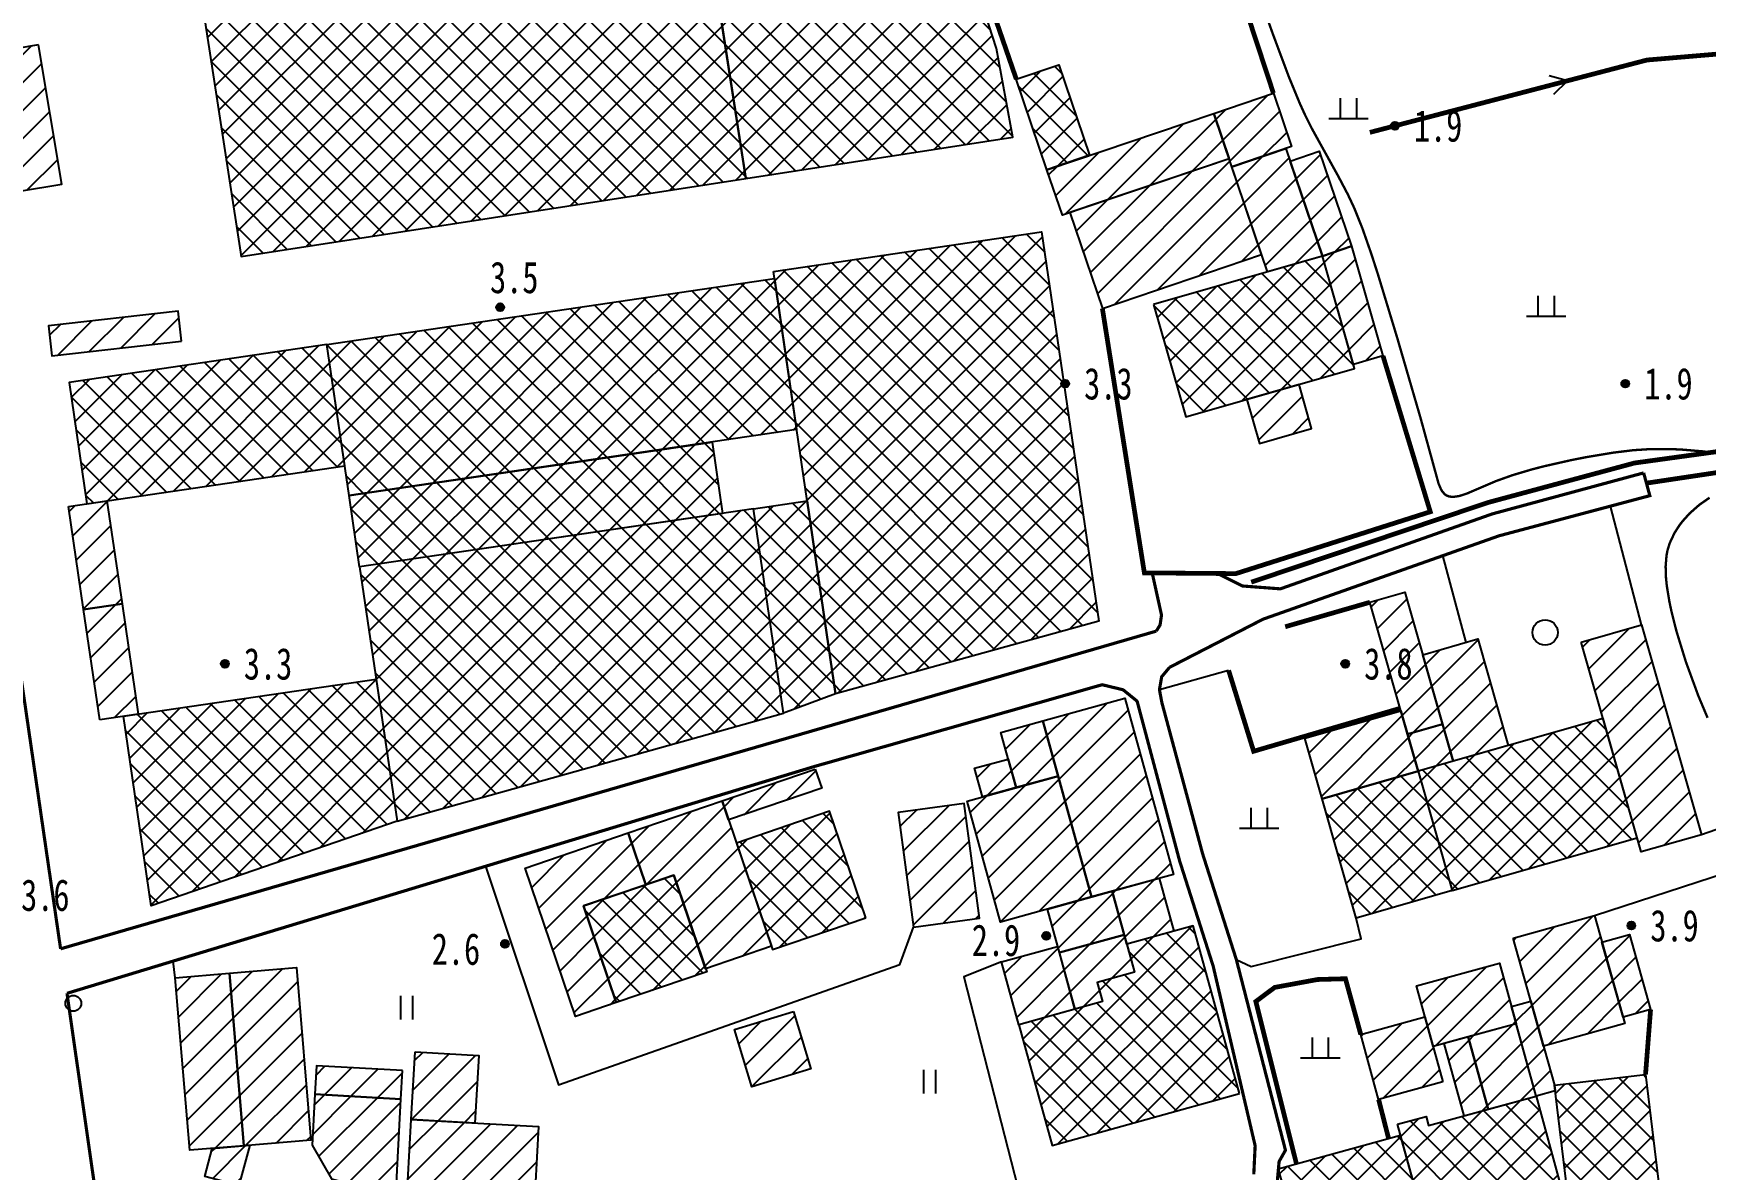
# Model space of a CAD drawing. Header units: metres. Extents: x 494039 to 619385, y 3351420 to 3402703.
# Drawn here: x 537686.2 to 537897.7, y 3373834 to 3373977.7 of the extents above; entities that cross this region are included whole.
import ezdxf
from ezdxf.enums import TextEntityAlignment as Align

# ---------------------------------------------------------------- set-up
doc = ezdxf.new("R2010")
doc.units = ezdxf.units.M
for name, pattern in [('2430', [0]), ('4430', [0]), ('9610', [0])]:
    doc.linetypes.add(name, pattern=pattern)
for name, color, linetype in [('220200', 130, 'Continuous'), ('261301', 141, 'Continuous'), ('310300', 8, 'Continuous'), ('310500', 8, 'Continuous'), ('380201', 8, '2430'), ('420500', 8, 'Continuous'), ('440300', 8, '4430'), ('510301', 8, 'Continuous'), ('720100', 8, 'Continuous'), ('810100', 8, '9610'), ('810302', 8, 'Continuous'), ('810501', 8, 'Continuous'), ('810600', 8, 'Continuous')]:
    doc.layers.add(name, color=color, linetype=linetype)
doc.layers.add('710101', color=8, linetype='Continuous', lineweight=0)
pattern_1 = [(45, (0, 0), (-1.767766953, 1.767766953), []), (135, (0, 0), (-1.767766953, -1.767766953), [])]
pattern_2 = [(45, (0, 0), (-1.767766953, 1.767766953), [])]

# ---------------------------------------------------------------- blocks, each defined once
blk = doc.blocks.new('gc170')
at = {"linetype": 'Continuous'}
blk.add_circle((0, 0), 0.5, dxfattribs=at)
blk = doc.blocks.new('gu')
at = {"flags": 128}
for points in [[(3.75, 0), (-3.75, 0)], [(2.71, -0.6), (3.75, 0), (3.75, 0), (2.71, 0.6)]]:
    blk.add_lwpolyline(points, dxfattribs=at)
blk = doc.blocks.new('p_point')
for radius in [0.25, 0.2, 0.15, 0.1, 0.05]:
    blk.add_circle((0, 0), radius)
blk.add_point((0, 0))
blk = doc.blocks.new('vm')
at = {"linetype": 'Continuous'}
for p, q in [((-0.5, 0), (-0.5, 1.3)), ((0.5, 1.3), (0.5, 0)), ((1.25, 0), (-1.25, 0))]:
    blk.add_line(p, q, dxfattribs=at)
blk = doc.blocks.new('v1')
blk.add_circle((0, 0), 0.8)
blk = doc.blocks.new('ve')
at = {"color": 0, "linetype": 'Continuous'}
for p, q in [((-0.4, 1.5), (-0.4, 0)), ((0.4, 0), (0.4, 1.5))]:
    blk.add_line(p, q, dxfattribs=at)
blk = doc.blocks.new('1-3&1-4')
at = {"layer": '310300', "linetype": 'Continuous'}
h = blk.add_hatch(dxfattribs=at)
h.set_pattern_fill('ANSI31', color=8, scale=20, style=0)
h.set_pattern_definition(pattern_2)
h.paths.add_polyline_path([(537686.9043, 3373976.284), (537675.8718, 3373974.4401), (537678.815, 3373956.83), (537689.8475, 3373958.6738)])
h = blk.add_hatch(dxfattribs=at)
h.set_pattern_fill('ANSI31', color=8, scale=20, style=0)
h.set_pattern_definition(pattern_2)
h.paths.add_polyline_path([(537843.0857, 3373970.1732), (537845.3696, 3373963.4238), (537837.8177, 3373960.8684), (537835.5338, 3373967.6178)])
h = blk.add_hatch(dxfattribs=at)
h.set_pattern_fill('ANSI31', color=8, scale=20, style=0)
h.set_pattern_definition(pattern_2)
h.paths.add_polyline_path([(537835.5338, 3373967.6178), (537837.478, 3373961.8722), (537816.3874, 3373954.7355), (537814.4432, 3373960.4812)])
h = blk.add_hatch(dxfattribs=at)
h.set_pattern_fill('ANSI31', color=8, scale=20, style=0)
h.set_pattern_definition(pattern_2)
h.paths.add_polyline_path([(537844.6631, 3373963.1847), (537849.2745, 3373949.5569), (537842.321, 3373947.56), (537837.8177, 3373960.8684)])
h = blk.add_hatch(dxfattribs=at)
h.set_pattern_fill('ANSI31', color=8, scale=20, style=0)
h.set_pattern_definition(pattern_2)
h.paths.add_polyline_path([(537845.2034, 3373961.588), (537848.8919, 3373962.8362), (537852.963, 3373950.805), (537849.2745, 3373949.5569)])
h = blk.add_hatch(dxfattribs=at)
h.set_pattern_fill('ANSI31', color=8, scale=20, style=0)
h.set_pattern_definition(pattern_2)
h.paths.add_polyline_path([(537817.3508, 3373955.0615), (537821.4537, 3373942.9363), (537841.5809, 3373949.7469), (537837.478, 3373961.8722)])
h = blk.add_hatch(dxfattribs=at)
h.set_pattern_fill('ANSI31', color=8, scale=20, style=0)
h.set_pattern_definition(pattern_2)
h.paths.add_polyline_path([(537849.2745, 3373949.5569), (537852.963, 3373950.805), (537856.9463, 3373936.9344), (537853.2076, 3373935.8607)])
h = blk.add_hatch(dxfattribs=at)
h.set_pattern_fill('ANSI31', color=8, scale=20, style=0)
h.set_pattern_definition(pattern_2)
h.paths.add_polyline_path([(537704.9802, 3373938.7923), (537704.5571, 3373942.5873), (537688.1575, 3373940.7587), (537688.5807, 3373936.9636)])
h = blk.add_hatch(dxfattribs=at)
h.set_pattern_fill('ANSI31', color=8, scale=20, style=0)
h.set_pattern_definition(pattern_2)
h.paths.add_polyline_path([(537839.7106, 3373931.4318), (537841.3056, 3373925.8775), (537847.9249, 3373927.7783), (537846.3298, 3373933.3327)])
h = blk.add_hatch(dxfattribs=at)
h.set_pattern_fill('ANSI31', color=8, scale=20, style=0)
h.set_pattern_definition(pattern_2)
h.paths.add_polyline_path([(537690.6619, 3373917.9005), (537695.5445, 3373918.6184), (537697.4593, 3373905.5957), (537692.5767, 3373904.8778)])
h = blk.add_hatch(dxfattribs=at)
h.set_pattern_fill('ANSI31', color=8, scale=20, style=0)
h.set_pattern_definition(pattern_2)
h.paths.add_polyline_path([(537694.629, 3373890.9195), (537692.5767, 3373904.8778), (537697.4593, 3373905.5957), (537699.5117, 3373891.6375)])
h = blk.add_hatch(dxfattribs=at)
h.set_pattern_fill('ANSI31', color=8, scale=20, style=0)
h.set_pattern_definition(pattern_2)
h.paths.add_polyline_path([(537855.301, 3373905.7834), (537859.7293, 3373907.0469), (537864.4907, 3373890.3593), (537860.0624, 3373889.0958)])
h = blk.add_hatch(dxfattribs=at)
h.set_pattern_fill('ANSI31', color=8, scale=20, style=0)
h.set_pattern_definition(pattern_2)
h.paths.add_polyline_path([(537882.016, 3373900.7553), (537889.6469, 3373902.9326), (537897.2224, 3373876.3823), (537889.5915, 3373874.205)])
h = blk.add_hatch(dxfattribs=at)
h.set_pattern_fill('ANSI31', color=8, scale=20, style=0)
h.set_pattern_definition(pattern_2)
h.paths.add_polyline_path([(537861.982, 3373899.1516), (537868.9539, 3373901.1409), (537872.801, 3373887.6579), (537865.8291, 3373885.6687)])
h = blk.add_hatch(dxfattribs=at)
h.set_pattern_fill('ANSI31', color=8, scale=20, style=0)
h.set_pattern_definition(pattern_2)
h.paths.add_polyline_path([(537820.0559, 3373868.5099), (537813.9166, 3373890.7759), (537824.3041, 3373893.64), (537830.4433, 3373871.3739)])
h = blk.add_hatch(dxfattribs=at)
h.set_pattern_fill('ANSI31', color=8, scale=20, style=0)
h.set_pattern_definition(pattern_2)
h.paths.add_polyline_path([(537810.548, 3373882.3385), (537808.6239, 3373889.3166), (537813.9166, 3373890.7759), (537815.8406, 3373883.7978)])
h = blk.add_hatch(dxfattribs=at)
h.set_pattern_fill('ANSI31', color=8, scale=20, style=0)
h.set_pattern_definition(pattern_2)
h.paths.add_polyline_path([(537849.2348, 3373880.9339), (537847.0543, 3373888.5761), (537859.2203, 3373892.0474), (537861.4008, 3373884.4052)])
h = blk.add_hatch(dxfattribs=at)
h.set_pattern_fill('ANSI31', color=8, scale=20, style=0)
h.set_pattern_definition(pattern_2)
h.paths.add_polyline_path([(537865.8291, 3373885.6687), (537861.4008, 3373884.4052), (537860.0624, 3373889.0958), (537864.4907, 3373890.3593)])
h = blk.add_hatch(dxfattribs=at)
h.set_pattern_fill('ANSI31', color=8, scale=20, style=0)
h.set_pattern_definition(pattern_2)
h.paths.add_polyline_path([(537785.1416, 3373884.6572), (537785.9586, 3373882.2551), (537774.1739, 3373878.2468), (537773.3569, 3373880.6489)])
h = blk.add_hatch(dxfattribs=at)
h.set_pattern_fill('ANSI31', color=8, scale=20, style=0)
h.set_pattern_definition(pattern_2)
h.paths.add_polyline_path([(537810.548, 3373882.3385), (537806.2897, 3373881.1644), (537805.291, 3373884.7864), (537809.5493, 3373885.9605)])
h = blk.add_hatch(dxfattribs=at)
h.set_pattern_fill('ANSI31', color=8, scale=20, style=0)
h.set_pattern_definition(pattern_2)
h.paths.add_polyline_path([(537820.0559, 3373868.5099), (537808.5534, 3373865.3384), (537804.3382, 3373880.6264), (537815.8406, 3373883.7978)])
h = blk.add_hatch(dxfattribs=at)
h.set_pattern_fill('ANSI31', color=8, scale=20, style=0)
h.set_pattern_definition(pattern_2)
h.paths.add_polyline_path([(537779.6074, 3373862.2719), (537771.2695, 3373859.436), (537767.2449, 3373871.2686), (537763.7068, 3373870.0652), (537761.4809, 3373876.6095), (537773.3569, 3373880.6489)])
h = blk.add_hatch(dxfattribs=at)
h.set_pattern_fill('ANSI31', color=8, scale=20, style=0)
h.set_pattern_definition(pattern_2)
h.paths.add_polyline_path([(537797.5607, 3373864.6993), (537805.9129, 3373865.8242), (537803.9588, 3373880.3324), (537795.6066, 3373879.2075)])
h = blk.add_hatch(dxfattribs=at)
h.set_pattern_fill('ANSI31', color=8, scale=20, style=0)
h.set_pattern_definition(pattern_2)
h.paths.add_polyline_path([(537759.9691, 3373855.1477), (537754.8182, 3373853.3958), (537748.4322, 3373872.1713), (537761.4809, 3373876.6095), (537763.7068, 3373870.0652), (537755.8089, 3373867.3789)])
h = blk.add_hatch(dxfattribs=at)
h.set_pattern_fill('ANSI31', color=8, scale=20, style=0)
h.set_pattern_definition(pattern_2)
h.paths.add_polyline_path([(537822.6861, 3373869.2351), (537828.629, 3373870.8737), (537830.4784, 3373864.1662), (537824.5355, 3373862.5276)])
h = blk.add_hatch(dxfattribs=at)
h.set_pattern_fill('ANSI31', color=8, scale=20, style=0)
h.set_pattern_definition(pattern_2)
h.paths.add_polyline_path([(537814.4972, 3373866.9772), (537822.6861, 3373869.2351), (537824.2043, 3373863.7289), (537816.0154, 3373861.471)])
h = blk.add_hatch(dxfattribs=at)
h.set_pattern_fill('ANSI31', color=8, scale=20, style=0)
h.set_pattern_definition(pattern_2)
h.paths.add_polyline_path([(537873.4242, 3373863.2936), (537883.696, 3373866.1804), (537887.5347, 3373852.5212), (537877.263, 3373849.6344)])
h = blk.add_hatch(dxfattribs=at)
h.set_pattern_fill('ANSI31', color=8, scale=20, style=0)
h.set_pattern_definition(pattern_2)
h.paths.add_polyline_path([(537825.5081, 3373859.0002), (537820.8098, 3373857.7048), (537821.4793, 3373855.2766), (537817.9887, 3373854.3142), (537816.0154, 3373861.471), (537824.2043, 3373863.7289)])
h = blk.add_hatch(dxfattribs=at)
h.set_pattern_fill('ANSI31', color=8, scale=20, style=0)
h.set_pattern_definition(pattern_2)
h.paths.add_polyline_path([(537884.6462, 3373862.7993), (537888.1292, 3373863.7782), (537890.7956, 3373854.2902), (537887.3126, 3373853.3113)])
h = blk.add_hatch(dxfattribs=at)
h.set_pattern_fill('ANSI31', color=8, scale=20, style=0)
h.set_pattern_definition(pattern_2)
h.paths.add_polyline_path([(537817.9887, 3373854.3142), (537810.8776, 3373852.3535), (537808.6849, 3373860.3058), (537815.796, 3373862.2665)])
h = blk.add_hatch(dxfattribs=at)
h.set_pattern_fill('ANSI31', color=8, scale=20, style=0)
h.set_pattern_definition(pattern_2)
h.paths.add_polyline_path([(537704.1852, 3373858.2894), (537711.0486, 3373858.8627), (537712.8707, 3373837.0515), (537706.0072, 3373836.4781)])
h = blk.add_hatch(dxfattribs=at)
h.set_pattern_fill('ANSI31', color=8, scale=20, style=0)
h.set_pattern_definition(pattern_2)
h.paths.add_polyline_path([(537711.0486, 3373858.8627), (537719.5296, 3373859.5712), (537721.3517, 3373837.7599), (537712.8707, 3373837.0515)])
h = blk.add_hatch(dxfattribs=at)
h.set_pattern_fill('ANSI31', color=8, scale=20, style=0)
h.set_pattern_definition(pattern_2)
h.paths.add_polyline_path([(537863.2884, 3373849.5946), (537861.1819, 3373857.2551), (537871.6815, 3373860.1423), (537873.788, 3373852.4819)])
h = blk.add_hatch(dxfattribs=at)
h.set_pattern_fill('ANSI31', color=8, scale=20, style=0)
h.set_pattern_definition(pattern_2)
h.paths.add_polyline_path([(537873.1854, 3373854.6731), (537875.656, 3373855.3525), (537878.6521, 3373844.6914), (537878.735, 3373844.0021), (537876.3037, 3373843.3335)])
h = blk.add_hatch(dxfattribs=at)
h.set_pattern_fill('ANSI31', color=8, scale=20, style=0)
h.set_pattern_definition(pattern_2)
h.paths.add_polyline_path([(537782.3919, 3373854.0116), (537784.5949, 3373846.788), (537777.1295, 3373844.5113), (537774.9265, 3373851.7349)])
h = blk.add_hatch(dxfattribs=at)
h.set_pattern_fill('ANSI31', color=8, scale=20, style=0)
h.set_pattern_definition(pattern_2)
h.paths.add_polyline_path([(537864.517, 3373845.1267), (537856.3981, 3373842.8941), (537854.1401, 3373851.1053), (537862.2591, 3373853.3379)])
h = blk.add_hatch(dxfattribs=at)
h.set_pattern_fill('ANSI31', color=8, scale=20, style=0)
h.set_pattern_definition(pattern_2)
h.paths.add_polyline_path([(537864.6431, 3373849.9671), (537867.1588, 3373840.8188), (537870.2421, 3373841.6667), (537867.7264, 3373850.815)])
h = blk.add_hatch(dxfattribs=at)
h.set_pattern_fill('ANSI31', color=8, scale=20, style=0)
h.set_pattern_definition(pattern_2)
h.paths.add_polyline_path([(537873.788, 3373852.4819), (537867.7264, 3373850.815), (537870.2421, 3373841.6667), (537876.3037, 3373843.3335)])
h = blk.add_hatch(dxfattribs=at)
h.set_pattern_fill('ANSI31', color=8, scale=20, style=0)
h.set_pattern_definition(pattern_2)
h.paths.add_polyline_path([(537734.5112, 3373848.9094), (537742.561, 3373848.4651), (537742.089, 3373839.914), (537734.0392, 3373840.3583)])
h = blk.add_hatch(dxfattribs=at)
h.set_pattern_fill('ANSI31', color=8, scale=20, style=0)
h.set_pattern_definition(pattern_2)
h.paths.add_polyline_path([(537732.9202, 3373846.5532), (537722.0546, 3373847.1529), (537721.856, 3373843.5545), (537732.7216, 3373842.9548)])
h = blk.add_hatch(dxfattribs=at)
h.set_pattern_fill('ANSI31', color=8, scale=20, style=0)
h.set_pattern_definition(pattern_2)
h.paths.add_polyline_path([(537721.5008, 3373837.1201), (537723.9371, 3373832.8784), (537732.0629, 3373830.6868), (537732.7216, 3373842.9548), (537721.856, 3373843.5545)])
h = blk.add_hatch(dxfattribs=at)
h.set_pattern_fill('ANSI31', color=8, scale=20, style=0)
h.set_pattern_definition(pattern_2)
h.paths.add_polyline_path([(537733.6112, 3373832.6034), (537734.0392, 3373840.3583), (537750.1241, 3373839.4705), (537749.6961, 3373831.7156)])
h = blk.add_hatch(dxfattribs=at)
h.set_pattern_fill('ANSI31', color=8, scale=20, style=0)
h.set_pattern_definition(pattern_2)
h.paths.add_polyline_path([(537708.8631, 3373836.7167), (537713.6213, 3373837.1142), (537712.2437, 3373832.0061), (537707.908, 3373833.1754)])
at = {"layer": '310500', "linetype": 'Continuous'}
h = blk.add_hatch(dxfattribs=at)
h.set_pattern_fill('ANSI37', color=8, scale=20, style=0)
h.set_pattern_definition(pattern_1)
h.paths.add_polyline_path([(537776.3443, 3373959.372), (537810.1223, 3373964.5959), (537808.0673, 3373975.8224), (537800.2524, 3373999.9417), (537770.7751, 3373995.3829)])
h = blk.add_hatch(dxfattribs=at)
h.set_pattern_fill('ANSI37', color=8, scale=20, style=0)
h.set_pattern_definition(pattern_1)
h.paths.add_polyline_path([(537771.3942, 3373991.3796), (537707.5655, 3373981.5082), (537712.5157, 3373949.5006), (537776.3443, 3373959.372)])
h = blk.add_hatch(dxfattribs=at)
h.set_pattern_fill('ANSI37', color=8, scale=20, style=0)
h.set_pattern_definition(pattern_1)
h.paths.add_polyline_path([(537819.8426, 3373962.3082), (537814.4432, 3373960.4812), (537810.5635, 3373971.9469), (537815.9628, 3373973.7739)])
h = blk.add_hatch(dxfattribs=at)
h.set_pattern_fill('ANSI37', color=8, scale=20, style=0)
h.set_pattern_definition(pattern_1)
h.paths.add_polyline_path([(537779.8393, 3373947.6306), (537813.7521, 3373952.6169), (537820.9896, 3373903.3939), (537787.6927, 3373894.2182)])
h = blk.add_hatch(dxfattribs=at)
h.set_pattern_fill('ANSI37', color=8, scale=20, style=0)
h.set_pattern_definition(pattern_1)
h.paths.add_polyline_path([(537827.9346, 3373943.4286), (537832.0144, 3373929.2217), (537853.3543, 3373935.3499), (537849.2745, 3373949.5569)])
h = blk.add_hatch(dxfattribs=at)
h.set_pattern_fill('ANSI37', color=8, scale=20, style=0)
h.set_pattern_definition(pattern_1)
h.paths.add_polyline_path([(537779.9743, 3373946.7119), (537782.7819, 3373927.6176), (537726.1784, 3373919.2949), (537723.3708, 3373938.3892)])
h = blk.add_hatch(dxfattribs=at)
h.set_pattern_fill('ANSI37', color=8, scale=20, style=0)
h.set_pattern_definition(pattern_1)
h.paths.add_polyline_path([(537723.3708, 3373938.3892), (537690.7431, 3373933.5918), (537692.9997, 3373918.2443), (537725.6275, 3373923.0417)])
h = blk.add_hatch(dxfattribs=at)
h.set_pattern_fill('ANSI37', color=8, scale=20, style=0)
h.set_pattern_definition(pattern_1)
h.paths.add_polyline_path([(537727.505, 3373910.2725), (537726.1784, 3373919.2949), (537772.0906, 3373926.0456), (537773.4172, 3373917.0232)])
h = blk.add_hatch(dxfattribs=at)
h.set_pattern_fill('ANSI37', color=8, scale=20, style=0)
h.set_pattern_definition(pattern_1)
h.paths.add_polyline_path([(537777.3254, 3373917.5978), (537784.1085, 3373918.5951), (537787.6927, 3373894.2182), (537781.1262, 3373891.748)])
h = blk.add_hatch(dxfattribs=at)
h.set_pattern_fill('ANSI37', color=8, scale=20, style=0)
h.set_pattern_definition(pattern_1)
h.paths.add_polyline_path([(537732.2348, 3373878.1042), (537781.1262, 3373891.748), (537777.3254, 3373917.5978), (537727.505, 3373910.2725)])
h = blk.add_hatch(dxfattribs=at)
h.set_pattern_fill('ANSI37', color=8, scale=20, style=0)
h.set_pattern_definition(pattern_1)
h.paths.add_polyline_path([(537732.2348, 3373878.1042), (537701.1447, 3373867.3973), (537697.6215, 3373891.3595), (537729.5946, 3373896.0607)])
h = blk.add_hatch(dxfattribs=at)
h.set_pattern_fill('ANSI37', color=8, scale=20, style=0)
h.set_pattern_definition(pattern_1)
h.paths.add_polyline_path([(537889.083, 3373875.9871), (537884.7779, 3373891.0753), (537861.4008, 3373884.4052), (537865.7059, 3373869.317)])
h = blk.add_hatch(dxfattribs=at)
h.set_pattern_fill('ANSI37', color=8, scale=20, style=0)
h.set_pattern_definition(pattern_1)
h.paths.add_polyline_path([(537853.5399, 3373865.8457), (537849.2348, 3373880.9339), (537861.4008, 3373884.4052), (537865.7059, 3373869.317)])
h = blk.add_hatch(dxfattribs=at)
h.set_pattern_fill('ANSI37', color=8, scale=20, style=0)
h.set_pattern_definition(pattern_1)
h.paths.add_polyline_path([(537791.5277, 3373865.8817), (537786.9492, 3373879.3426), (537775.1645, 3373875.3343), (537779.7429, 3373861.8734)])
h = blk.add_hatch(dxfattribs=at)
h.set_pattern_fill('ANSI37', color=8, scale=20, style=0)
h.set_pattern_definition(pattern_1)
h.paths.add_polyline_path([(537759.9691, 3373855.1477), (537755.8089, 3373867.3789), (537767.2449, 3373871.2686), (537771.4051, 3373859.0374)])
h = blk.add_hatch(dxfattribs=at)
h.set_pattern_fill('ANSI37', color=8, scale=20, style=0)
h.set_pattern_definition(pattern_1)
h.paths.add_polyline_path([(537838.7942, 3373843.636), (537832.946, 3373864.8465), (537824.5355, 3373862.5276), (537825.5081, 3373859.0002), (537820.8098, 3373857.7048), (537821.4793, 3373855.2766), (537810.8776, 3373852.3535), (537815.0837, 3373837.0985)])
h = blk.add_hatch(dxfattribs=at)
h.set_pattern_fill('ANSI37', color=8, scale=20, style=0)
h.set_pattern_definition(pattern_1)
h.paths.add_polyline_path([(537878.6521, 3373844.6914), (537890.1576, 3373846.0748), (537891.9573, 3373831.1061), (537880.4519, 3373829.7227)])
h = blk.add_hatch(dxfattribs=at)
h.set_pattern_fill('ANSI37', color=8, scale=20, style=0)
h.set_pattern_definition(pattern_1)
h.paths.add_polyline_path([(537858.7909, 3373839.7562), (537862.4028, 3373840.7494), (537862.7194, 3373839.598), (537876.3037, 3373843.3335), (537880.7668, 3373827.1036), (537863.5706, 3373822.3749)])
h = blk.add_hatch(dxfattribs=at)
h.set_pattern_fill('ANSI37', color=8, scale=20, style=0)
h.set_pattern_definition(pattern_1)
h.paths.add_polyline_path([(537863.5706, 3373822.3749), (537859.1745, 3373838.3612), (537843.695, 3373834.1046), (537848.0911, 3373818.1182)])
at = {"layer": '220200', "color": 141, "linetype": 'Continuous', "const_width": 0.6, "flags": 128}
for points, elevation in [([(537855.2856, 3373965.2083), (537890.3305, 3373974.3611), (537899.8297, 3373975.164)], 1.8439), ([(537840.2768, 3373908.324), (537870.2154, 3373918.3933), (537888.7607, 3373923.3963), (537967.0606, 3373934.1951)], 1.9177)]:
    blk.add_lwpolyline(points, dxfattribs=dict(at, elevation=elevation))
at = {"layer": '310300', "color": 8, "linetype": 'Continuous', "flags": 128}
for points, elevation in [([(537686.9043, 3373976.284), (537675.8718, 3373974.4401), (537678.815, 3373956.83), (537689.8475, 3373958.6738)], 5.8096), ([(537843.0857, 3373970.1732), (537845.3696, 3373963.4238), (537837.8177, 3373960.8684), (537835.5338, 3373967.6178)], 7.0607), ([(537835.5338, 3373967.6178), (537837.478, 3373961.8722), (537816.3874, 3373954.7355), (537814.4432, 3373960.4812)], 7.9178), ([(537844.6631, 3373963.1847), (537849.2745, 3373949.5569), (537842.321, 3373947.56), (537837.8177, 3373960.8684)], 7.0607), ([(537845.2034, 3373961.588), (537848.8919, 3373962.8362), (537852.963, 3373950.805), (537849.2745, 3373949.5569)], 4.4303), ([(537817.3508, 3373955.0615), (537821.4537, 3373942.9363), (537841.5809, 3373949.7469), (537837.478, 3373961.8722)], 7.9178), ([(537849.2745, 3373949.5569), (537852.963, 3373950.805), (537856.9463, 3373936.9344), (537853.2076, 3373935.8607)], 4.4303), ([(537839.7106, 3373931.4318), (537841.3056, 3373925.8775), (537847.9249, 3373927.7783), (537846.3298, 3373933.3327)], 6.743), ([(537690.6619, 3373917.9005), (537695.5445, 3373918.6184), (537697.4593, 3373905.5957), (537692.5767, 3373904.8778)], 11.5236), ([(537694.629, 3373890.9195), (537692.5767, 3373904.8778), (537697.4593, 3373905.5957), (537699.5117, 3373891.6375)], 11.5236), ([(537855.301, 3373905.7834), (537859.7293, 3373907.0469), (537864.4907, 3373890.3593), (537860.0624, 3373889.0958)], 8.2077), ([(537882.016, 3373900.7553), (537889.6469, 3373902.9326), (537897.2224, 3373876.3823), (537889.5915, 3373874.205)], 8.9128), ([(537861.982, 3373899.1516), (537868.9539, 3373901.1409), (537872.801, 3373887.6579), (537865.8291, 3373885.6687)], 6.5526), ([(537820.0559, 3373868.5099), (537813.9166, 3373890.7759), (537824.3041, 3373893.64), (537830.4433, 3373871.3739)], 9.3434), ([(537810.548, 3373882.3385), (537808.6239, 3373889.3166), (537813.9166, 3373890.7759), (537815.8406, 3373883.7978)], 8.1317), ([(537849.2348, 3373880.9339), (537847.0543, 3373888.5761), (537859.2203, 3373892.0474), (537861.4008, 3373884.4052)], 8.2077), ([(537865.8291, 3373885.6687), (537861.4008, 3373884.4052), (537860.0624, 3373889.0958), (537864.4907, 3373890.3593)], 8.2077), ([(537785.1416, 3373884.6572), (537785.9586, 3373882.2551), (537774.1739, 3373878.2468), (537773.3569, 3373880.6489)], 5.7968), ([(537810.548, 3373882.3385), (537806.2897, 3373881.1644), (537805.291, 3373884.7864), (537809.5493, 3373885.9605)], 4.6737), ([(537820.0559, 3373868.5099), (537808.5534, 3373865.3384), (537804.3382, 3373880.6264), (537815.8406, 3373883.7978)], 8.1317), ([(537779.6074, 3373862.2719), (537771.2695, 3373859.436), (537767.2449, 3373871.2686), (537763.7068, 3373870.0652), (537761.4809, 3373876.6095), (537773.3569, 3373880.6489)], 6.3633), ([(537797.5607, 3373864.6993), (537805.9129, 3373865.8242), (537803.9588, 3373880.3324), (537795.6066, 3373879.2075)], 5.2057), ([(537759.9691, 3373855.1477), (537754.8182, 3373853.3958), (537748.4322, 3373872.1713), (537761.4809, 3373876.6095), (537763.7068, 3373870.0652), (537755.8089, 3373867.3789)], 7.3238), ([(537822.6861, 3373869.2351), (537828.629, 3373870.8737), (537830.4784, 3373864.1662), (537824.5355, 3373862.5276)], 6.5272), ([(537814.4972, 3373866.9772), (537822.6861, 3373869.2351), (537824.2043, 3373863.7289), (537816.0154, 3373861.471)], 9.3434), ([(537873.4242, 3373863.2936), (537883.696, 3373866.1804), (537887.5347, 3373852.5212), (537877.263, 3373849.6344)], 6.903), ([(537825.5081, 3373859.0002), (537820.8098, 3373857.7048), (537821.4793, 3373855.2766), (537817.9887, 3373854.3142), (537816.0154, 3373861.471), (537824.2043, 3373863.7289)], 9.3434), ([(537884.6462, 3373862.7993), (537888.1292, 3373863.7782), (537890.7956, 3373854.2902), (537887.3126, 3373853.3113)], 6.903), ([(537817.9887, 3373854.3142), (537810.8776, 3373852.3535), (537808.6849, 3373860.3058), (537815.796, 3373862.2665)], 5.2564), ([(537711.0486, 3373858.8627), (537719.5296, 3373859.5712), (537721.3517, 3373837.7599), (537712.8707, 3373837.0515)], 7.4005), ([(537863.2884, 3373849.5946), (537861.1819, 3373857.2551), (537871.6815, 3373860.1423), (537873.788, 3373852.4819)], 8.4793), ([(537873.1854, 3373854.6731), (537875.656, 3373855.3525), (537878.6521, 3373844.6914), (537878.735, 3373844.0021), (537876.3037, 3373843.3335)], 6.903), ([(537782.3919, 3373854.0116), (537784.5949, 3373846.788), (537777.1295, 3373844.5113), (537774.9265, 3373851.7349)], 6.1937), ([(537864.517, 3373845.1267), (537856.3981, 3373842.8941), (537854.1401, 3373851.1053), (537862.2591, 3373853.3379)], 7.9621), ([(537864.6431, 3373849.9671), (537867.1588, 3373840.8188), (537870.2421, 3373841.6667), (537867.7264, 3373850.815)], 10.3758), ([(537873.788, 3373852.4819), (537867.7264, 3373850.815), (537870.2421, 3373841.6667), (537876.3037, 3373843.3335)], 12.2968), ([(537734.5112, 3373848.9094), (537742.561, 3373848.4651), (537742.089, 3373839.914), (537734.0392, 3373840.3583)], 8.4842), ([(537732.9202, 3373846.5532), (537722.0546, 3373847.1529), (537721.856, 3373843.5545), (537732.7216, 3373842.9548)], 8.3364), ([(537721.5008, 3373837.1201), (537723.9371, 3373832.8784), (537732.0629, 3373830.6868), (537732.7216, 3373842.9548), (537721.856, 3373843.5545)], 8.3364), ([(537733.6112, 3373832.6034), (537734.0392, 3373840.3583), (537750.1241, 3373839.4705), (537749.6961, 3373831.7156)], 8.4842), ([(537708.8631, 3373836.7167), (537713.6213, 3373837.1142), (537712.2437, 3373832.0061), (537707.908, 3373833.1754)], 7.1493)]:
    blk.add_lwpolyline(points, close=True, dxfattribs=dict(at, elevation=elevation))
for points in [[(537704.9802, 3373938.7923), (537704.5571, 3373942.5873), (537688.1575, 3373940.7587), (537688.5807, 3373936.9636)], [(537704.1852, 3373858.2894), (537711.0486, 3373858.8627), (537712.8707, 3373837.0515), (537706.0072, 3373836.4781)]]:
    blk.add_lwpolyline(points, close=True, dxfattribs=at)
at = {"layer": '310500', "color": 8, "linetype": 'Continuous', "flags": 128}
for points, elevation in [([(537776.3443, 3373959.372), (537810.1223, 3373964.5959), (537808.0673, 3373975.8224), (537800.2524, 3373999.9417), (537770.7751, 3373995.3829)], 37.4238), ([(537771.3942, 3373991.3796), (537707.5655, 3373981.5082), (537712.5157, 3373949.5006), (537776.3443, 3373959.372)], 28.8824), ([(537819.8426, 3373962.3082), (537814.4432, 3373960.4812), (537810.5635, 3373971.9469), (537815.9628, 3373973.7739)], 18.7252), ([(537779.8393, 3373947.6306), (537813.7521, 3373952.6169), (537820.9896, 3373903.3939), (537787.6927, 3373894.2182)], 28.9957), ([(537827.9346, 3373943.4286), (537832.0144, 3373929.2217), (537853.3543, 3373935.3499), (537849.2745, 3373949.5569)], 20.831), ([(537723.3708, 3373938.3892), (537690.7431, 3373933.5918), (537692.9997, 3373918.2443), (537725.6275, 3373923.0417)], 22.8826), ([(537727.505, 3373910.2725), (537726.1784, 3373919.2949), (537772.0906, 3373926.0456), (537773.4172, 3373917.0232)], 23.4984), ([(537777.3254, 3373917.5978), (537784.1085, 3373918.5951), (537787.6927, 3373894.2182), (537781.1262, 3373891.748)], 23.4984), ([(537732.2348, 3373878.1042), (537781.1262, 3373891.748), (537777.3254, 3373917.5978), (537727.505, 3373910.2725)], 23.4984), ([(537732.2348, 3373878.1042), (537701.1447, 3373867.3973), (537697.6215, 3373891.3595), (537729.5946, 3373896.0607)], 27.4883), ([(537889.083, 3373875.9871), (537884.7779, 3373891.0753), (537861.4008, 3373884.4052), (537865.7059, 3373869.317)], 21.0375), ([(537853.5399, 3373865.8457), (537849.2348, 3373880.9339), (537861.4008, 3373884.4052), (537865.7059, 3373869.317)], 19.2395), ([(537791.5277, 3373865.8817), (537786.9492, 3373879.3426), (537775.1645, 3373875.3343), (537779.7429, 3373861.8734)], 13.8408), ([(537759.9691, 3373855.1477), (537755.8089, 3373867.3789), (537767.2449, 3373871.2686), (537771.4051, 3373859.0374)], 13.8408), ([(537838.7942, 3373843.636), (537832.946, 3373864.8465), (537824.5355, 3373862.5276), (537825.5081, 3373859.0002), (537820.8098, 3373857.7048), (537821.4793, 3373855.2766), (537810.8776, 3373852.3535), (537815.0837, 3373837.0985)], 13.427), ([(537878.6521, 3373844.6914), (537890.1576, 3373846.0748), (537891.9573, 3373831.1061), (537880.4519, 3373829.7227)], 15.0122), ([(537858.7909, 3373839.7562), (537862.4028, 3373840.7494), (537862.7194, 3373839.598), (537876.3037, 3373843.3335), (537880.7668, 3373827.1036), (537863.5706, 3373822.3749)], 15.0122), ([(537863.5706, 3373822.3749), (537859.1745, 3373838.3612), (537843.695, 3373834.1046), (537848.0911, 3373818.1182)], 15.0122)]:
    blk.add_lwpolyline(points, close=True, dxfattribs=dict(at, elevation=elevation))
blk.add_lwpolyline([(537779.9743, 3373946.7119), (537782.7819, 3373927.6176), (537726.1784, 3373919.2949), (537723.3708, 3373938.3892)], close=True, dxfattribs=at)
at = {"layer": '380201', "color": 8, "linetype": '2430', "const_width": 0.6, "flags": 128}
for points, elevation in [([(537805.3376, 3374011.5785), (537806.7089, 3374002.1252), (537800.8051, 3374000.1921), (537810.5635, 3373971.9469)], 4.8835), ([(537843.0857, 3373970.1732), (537829.9641, 3374009.9966), (537806.6075, 3374002.8243)], 4.8244), ([(537855.301, 3373905.7834), (537844.5783, 3373902.6876)], 4.5456), ([(537837.4224, 3373897.1664), (537840.5856, 3373886.9385), (537859.1277, 3373892.3719)], 4.5456), ([(537854.1401, 3373851.1053), (537852.2004, 3373858.1702), (537848.6738, 3373858.0726), (537843.2515, 3373857.0739), (537840.8609, 3373855.2932), (537846.0049, 3373834.7398)], 3.8588), ([(537890.1576, 3373846.0748), (537890.7956, 3373854.2902)], 6.903), ([(537856.3981, 3373842.8941), (537857.6593, 3373837.9446)], 6.903)]:
    blk.add_lwpolyline(points, dxfattribs=dict(at, elevation=elevation))
blk.add_lwpolyline([(537821.4537, 3373942.9363), (537826.7643, 3373909.5014), (537838.3332, 3373909.4055), (537862.9279, 3373917.2287), (537856.9463, 3373936.9344)], dxfattribs=at)
at = {"layer": '420500', "color": 8, "linetype": 'Continuous', "const_width": 0.4, "flags": 128}
for points in [[(537659.4221, 3374068.9166), (537674.3011, 3373967.5124), (537689.6783, 3373861.9534)], [(537889.919, 3373922.1455), (537890.6984, 3373919.265), (537871.6164, 3373914.1845), (537841.7741, 3373903.6421), (537829.9527, 3373897.5539)], [(537835.9895, 3373909.425), (537839.1639, 3373907.8417), (537843.9677, 3373907.4806), (537870.7533, 3373916.9528), (537889.919, 3373922.1455)], [(537828.2782, 3373902.1354), (537828.7587, 3373902.929), (537828.9325, 3373904.1637), (537827.7541, 3373909.4932)], [(537689.6783, 3373861.9534), (537828.2782, 3373902.1354)], [(537829.9527, 3373897.5539), (537828.9538, 3373896.3622), (537828.6698, 3373894.7261), (537828.9739, 3373893.1061), (537834.132, 3373873.9703), (537838.388, 3373860.6222), (537844.6098, 3373836.4821), (537843.8055, 3373835.0525), (537843.5238, 3373831.9161), (537843.7876, 3373825.5996), (537845.1763, 3373820.182), (537847.4582, 3373815.3232), (537849.5288, 3373813.4321), (537898.2728, 3373825.2053), (537905.9349, 3373824.7126), (537924.7363, 3373819.3281), (537939.5057, 3373816.4615), (537959.1347, 3373811.1775)], [(537825.8913, 3373893.2365), (537824.0708, 3373894.7157), (537821.4242, 3373895.3545), (537785.0066, 3373885.0076), (537690.4883, 3373856.3243)], [(537840.6047, 3373833.4334), (537840.7757, 3373837.0497), (537835.4626, 3373859.7795), (537831.2117, 3373873.1116), (537825.8463, 3373893.273)], [(537690.4883, 3373856.3243), (537696.2496, 3373816.1191)]]:
    blk.add_lwpolyline(points, dxfattribs=at)
at = {"layer": '440300', "color": 8, "linetype": '4430', "const_width": 0.6, "flags": 128}
blk.add_lwpolyline([(537890.2702, 3373920.8475), (537947.9861, 3373929.5073), (537964.3854, 3373931.9459), (537968.8848, 3373932.5542), (537971.5049, 3373932.7863), (537973.0649, 3373932.8742), (537977.4434, 3373932.9876), (537986.0131, 3373933.0857), (537990.4431, 3373933.2937), (537993.3921, 3373933.4975), (538000.0187, 3373934.0889), (538016.1965, 3373935.8409), (538022.0828, 3373936.4263)], dxfattribs=at)
at = {"layer": '710101', "color": 8, "linetype": 'Continuous', "const_width": 0.3, "elevation": 2, "flags": 128}
for points in [[(537841.6044, 3373981.6092), (537843.0098, 3373977.6673), (537845.0204, 3373972.285), (537846.4107, 3373968.9044), (537847.0594, 3373967.4761), (537847.9464, 3373965.6996), (537851.2636, 3373959.7129), (537852.509, 3373957.3505), (537853.3155, 3373955.6285), (537854.3482, 3373953.055), (537855.4878, 3373949.7936), (537856.3354, 3373947.165), (537858.746, 3373939.2248), (537861.6941, 3373929.0982), (537863.9808, 3373920.7758), (537864.2876, 3373920.0684), (537864.4523, 3373919.7965), (537864.7576, 3373919.4461), (537864.9559, 3373919.3027), (537865.3318, 3373919.1545), (537865.8464, 3373919.1084), (537866.6193, 3373919.2264), (537867.5748, 3373919.5373), (537871.2399, 3373921.1109), (537873.306, 3373921.8484), (537875.7058, 3373922.5652), (537877.2733, 3373922.9736), (537880.7403, 3373923.7579), (537882.6415, 3373924.1322), (537886.0281, 3373924.7), (537888.6264, 3373925.0169), (537890.7012, 3373925.1508), (537893.2536, 3373925.1588), (537894.6816, 3373925.098), (537897.4064, 3373924.8669), (537900.0948, 3373924.5047)], [(537898.2551, 3373919.0068), (537896.9663, 3373918.1122), (537895.7354, 3373917.0284), (537894.8201, 3373916.0122), (537894.4212, 3373915.4869), (537893.816, 3373914.5404), (537893.2185, 3373913.2713), (537892.9441, 3373912.3896), (537892.8096, 3373911.7099), (537892.6961, 3373910.3066), (537892.7441, 3373908.8589), (537892.8447, 3373907.8759), (537893.1689, 3373905.8813), (537893.4353, 3373904.6225), (537894.0743, 3373902.097), (537895.2572, 3373898.2556), (537896.8331, 3373893.9519), (537898.0017, 3373891.1731)]]:
    blk.add_lwpolyline(points, dxfattribs=at)
at = {"layer": '810100', "color": 8, "linetype": '9610', "flags": 128}
for points, elevation in [([(537889.6469, 3373902.9326), (537885.7246, 3373917.9408)], 2.8296), ([(537837.4224, 3373897.1664), (537828.6698, 3373894.7261)], 2.5735), ([(537704.1852, 3373858.2894), (537703.9234, 3373860.4014)], 3.4331), ([(537808.6849, 3373860.3058), (537803.91, 3373858.4145), (537812.499, 3373825.0048)], 3.4331)]:
    blk.add_lwpolyline(points, dxfattribs=dict(at, elevation=elevation))
for points in [[(537867.4552, 3373900.7133), (537864.5262, 3373911.6798)], [(537883.696, 3373866.1804), (537909.7173, 3373874.6277), (537908.103, 3373880.1487), (537897.2224, 3373876.3823)], [(537743.4397, 3373872.3933), (537752.6616, 3373844.7647), (537795.8453, 3373859.952), (537797.5607, 3373864.6993)], [(537838.388, 3373860.6222), (537840.2646, 3373859.7161), (537854.2006, 3373863.204), (537853.5399, 3373865.8457)]]:
    blk.add_lwpolyline(points, dxfattribs=at)
at = {"layer": '261301', "color": 141, "linetype": 'Continuous', "xscale": 2, "yscale": 2, "rotation": 14.63907166559253}
blk.add_blockref('gu', (537873.0215, 3373969.8404, 2.7057), dxfattribs=at)
at = {"layer": '510301', "color": 8, "linetype": 'Continuous', "xscale": 2, "yscale": 2}
blk.add_blockref('gc170', (537691.2899, 3373855.0598, 2.9912), dxfattribs=at)
at = {"layer": '720100', "color": 8, "linetype": 'Continuous', "xscale": 2, "yscale": 2, "zscale": 2}
for p in [(537858.461, 3373966.0376, 1.9), (537745.2797, 3373943.0901, 3.4941), (537816.7409, 3373933.4324, 3.3025), (537887.5957, 3373933.4325, 1.9223), (537710.4587, 3373898.0048, 3.2918), (537852.1683, 3373898.005, 3.7634), (537888.3602, 3373864.8942, 3.9009), (537814.3475, 3373863.5858, 2.936), (537745.886, 3373862.5774, 2.6208)]:
    blk.add_blockref('p_point', p, dxfattribs=at)
at = {"layer": '810302', "color": 8, "linetype": 'Continuous', "xscale": 2, "yscale": 2}
for p in [(537852.5925, 3373966.9329), (537877.5925, 3373941.9329), (537841.2804, 3373877.1812, 3.688), (537849.0198, 3373848.1266, 3.688)]:
    blk.add_blockref('vm', p, dxfattribs=at)
at = {"layer": '810501', "color": 8, "linetype": 'Continuous', "xscale": 2, "yscale": 2}
blk.add_blockref('v1', (537877.4535, 3373901.9648, 2.8998), dxfattribs=at)
at = {"layer": '810600', "color": 8, "linetype": 'Continuous', "xscale": 2, "yscale": 2}
for p in [(537733.4526, 3373853.0172, 3.7961), (537799.6071, 3373843.6607, 3.7961)]:
    blk.add_blockref('ve', p, dxfattribs=at)
at = {"layer": '720100', "color": 8, "width": 0.75}
for s, p in [('1.9', (537860.861, 3373966.0376, 1.9)), ('3.5', (537743.9992, 3373946.8747, 3.4941)), ('3.3', (537819.1409, 3373933.4324, 3.3025)), ('1.9', (537889.9957, 3373933.4325, 1.9223)), ('3.3', (537712.8587, 3373898.0048, 3.2918)), ('3.8', (537854.5683, 3373898.005, 3.7634)), ('3.6', (537684.6825, 3373868.7541, 3.624)), ('3.9', (537890.7602, 3373864.8942, 3.9009)), ('2.6', (537736.6275, 3373861.9327, 2.6208)), ('2.9', (537804.9328, 3373863.0411, 2.936))]:
    blk.add_text(s, height=4, dxfattribs=at).set_placement(p, align=Align.MIDDLE_LEFT)

msp = doc.modelspace()

# ---------------------------------------------------------------- block references
msp.add_blockref('1-3&1-4', (0, 0))

doc.saveas('drawing.dxf')
